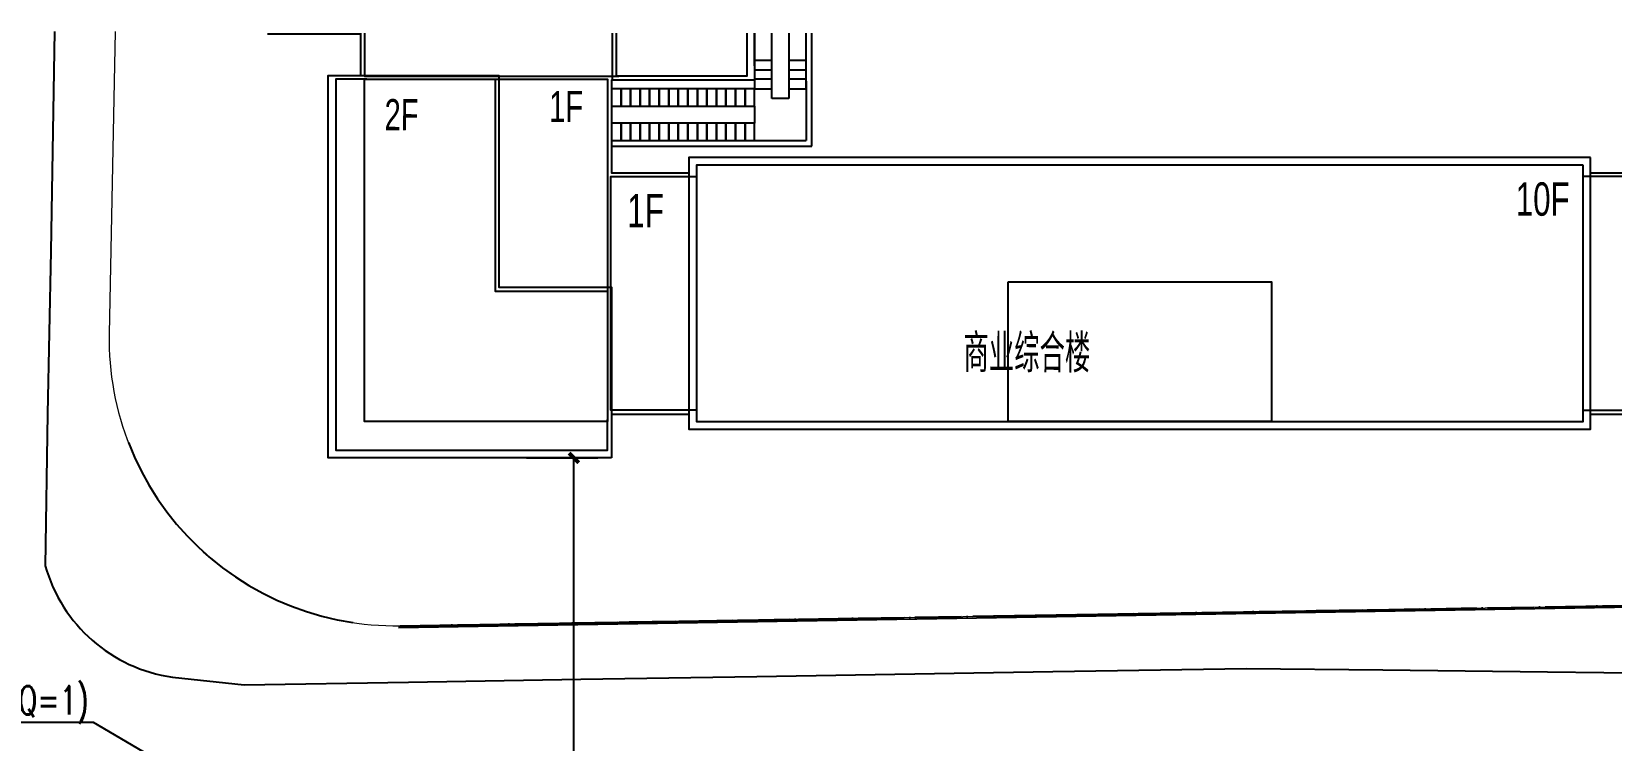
# Model space of a CAD drawing. Header units: metres. Extents: x 71066629 to 71645179, y 84793221 to 85208804.
# Drawn here: x 71140817 to 71223585, y 85171661 to 85208804 of the extents above; entities that cross this region are included whole.
import ezdxf

# ---------------------------------------------------------------- set-up
doc = ezdxf.new("R2010")
doc.units = ezdxf.units.M
doc.header["$LTSCALE"] = 1000
for name, pattern in [('ACAD_ISO04W100', [30, 24, -3, 0, -3]), ('CENTER2', [1.125, 0.75, -0.125, 0.125, -0.125]), ('DASH', [0.35, 0.25, -0.1])]:
    doc.linetypes.add(name, pattern=pattern)
for name, color, linetype in [('DIM_SYMB', 3, 'Continuous'), ('G-ANNO-DIMS', 3, 'Continuous'), ('G-ANNO-TEXT', 7, 'Continuous'), ('G-BLDG-EXTG', 48, 'Continuous'), ('G-SDWK', 157, 'Continuous'), ('G_DRIV_ROAD', 145, 'Continuous'), ('G_N_GUIDES', 3, 'DASH'), ('总图-地面填充', 43, 'ACAD_ISO04W100'), ('总图-征地红线', 1, 'CENTER2')]:
    doc.layers.add(name, color=color, linetype=linetype)
doc.layers.add('G-ROAD-市政', color=1, linetype='Continuous', lineweight=13)
doc.styles.add('_TCH_DIM', font='SIMPLEX', dxfattribs={"bigfont": 'GBCBIG'})
doc.styles.add('dim_font', font='SIMPLEX.shx', dxfattribs={"width": 0.8})
doc.styles.add('GAD A', font='$ gad e.shx', dxfattribs={"width": 0.7, "bigfont": '$ gad c.shx'})
doc.dimstyles.new('DIMN500', dxfattribs={"dimscale": 5, "dimtxt": 300, "dimasz": 100, "dimexe": 250, "dimexo": 300, "dimgap": 150, "dimtad": 1, "dimdec": 0, "dimzin": 0, "dimdsep": 46, "dimtxsty": 'dim_font', "dimblk": 'ARCHTICK', "dimcen": 0.09, "dimclrt": 7, "dimazin": 2, "dimtfac": 1, "dimtdec": 0, "dimtix": 1, "dimtmove": 2, "dimatfit": 3, "dimldrblk": 'ARCHTICK', "dimtolj": 1, "dimtzin": 0, "dimarcsym": 0})

# ---------------------------------------------------------------- blocks, each defined once
blk = doc.blocks.new('A$C237376EB')
at = {"layer": 'G-ROAD-市政', "linetype": 'Continuous'}
for p, q in [((567.884, 796.653), (567.574, 780.808)), ((582.82, 765.517), (652.81, 766.675))]:
    blk.add_line(p, q, dxfattribs=at)
blk.add_arc((582.572, 780.515), 15, 178.88107, 270.94761, dxfattribs=at)
blk = doc.blocks.new('_ARCHTICK')
at = {"color": 0, "linetype": 'ByBlock', "const_width": 0.4}
blk.add_lwpolyline([(-0.5, -0.5), (0.5, 0.5)], dxfattribs=at)
blk = doc.blocks.new('*D151')
at = {"layer": 'Defpoints', "color": 0, "transparency": 16777216}
for p in [(71165248, 85186464), (71169231, 85186464), (71165248, 85136459)]:
    blk.add_point(p, dxfattribs=at)
at = {"layer": 'G-ANNO-DIMS', "color": 0, "lineweight": -2, "transparency": 16777216}
for p, q in [((71166748, 85186464), (71170481, 85186464)), ((71169231, 85136459), (71169231, 85186464)), ((71166748, 85136459), (71170481, 85136459))]:
    blk.add_line(p, q, dxfattribs=at)
at = {"layer": 'G-ANNO-DIMS', "color": 0, "lineweight": -2, "transparency": 16777216, "xscale": 500, "yscale": 500, "zscale": 500}
for p, rotation in [((71169231, 85186464), 90), ((71169231, 85136459), 270)]:
    blk.add_blockref('_ARCHTICK', p, dxfattribs=dict(at, rotation=rotation))
at = {"layer": 'G-ANNO-DIMS', "color": 7, "transparency": 16777216, "insert": (71167731, 85161462), "char_height": 1500, "attachment_point": 5, "rotation": 90, "style": 'dim_font'}
blk.add_mtext('\\A1;50005', dxfattribs=at)

msp = doc.modelspace()

# ---------------------------------------------------------------- linework, layer by layer
at = {"layer": 'DIM_SYMB'}
msp.add_lwpolyline([(71119730.1, 85172609.495), (71144040.302, 85172609.495), (71151381.155, 85168309.622)], dxfattribs=at)
at = {"layer": 'G-BLDG-EXTG'}
for p, q in [((71178697, 85207004), (71178697, 85208719.512)), ((71178697, 85208719.512), (71178697, 85205804)), ((71179597, 85205304), (71179597, 85208719.512)), ((71180497, 85208719.512), (71180497, 85205304)), ((71181397, 85205804), (71181397, 85208719.512)), ((71181697, 85202804), (71181697, 85208719.512)), ((71178697, 85207304), (71179597, 85207304)), ((71180497, 85207304), (71181397, 85207304)), ((71178697, 85206804), (71179597, 85206804)), ((71180497, 85206804), (71181397, 85206804)), ((71179597, 85206304), (71178697, 85206304)), ((71178697, 85205804), (71179597, 85205804)), ((71181397, 85206304), (71180497, 85206304)), ((71180497, 85205804), (71181397, 85205804)), ((71181397, 85206204), (71181397, 85203104)), ((71178697, 85204904), (71178697, 85204004)), ((71180497, 85205304), (71179597, 85205304)), ((71178697, 85203104), (71181397, 85203104)), ((71171197, 85202804), (71181697, 85202804))]:
    msp.add_line(p, q, dxfattribs=at)
for points in [[(71158057, 85208719.512), (71158057, 85206504)], [(71158257, 85208719.512), (71158257, 85206464), (71171577, 85206464)], [(71178697, 85208719.512), (71178697, 85206264), (71171257, 85206264), (71171257, 85208719.512)], [(71178297, 85208719.512), (71178297, 85206464), (71171457, 85206464), (71171457, 85208719.512)], [(71222497, 85201404), (71226557, 85201404), (71226557, 85208719.512)], [(71171197, 85186464), (71156357, 85186464), (71156357, 85206504), (71165297, 85206504), (71165297, 85195404), (71171197, 85195404), (71171197, 85186464)], [(71158377, 85206304), (71156757, 85206304), (71156757, 85186864), (71170997, 85186864), (71170997, 85188484)], [(71164977, 85206304), (71170997, 85206304), (71170997, 85195084)], [(71171257, 85206264), (71171197, 85206264), (71171197, 85201404), (71175257, 85201404)], [(71171197, 85204904), (71171697, 85204904), (71171697, 85205804), (71171197, 85205804)], [(71171297, 85203104), (71171697, 85203104), (71171697, 85204004), (71171297, 85204004)], [(71175657, 85188964), (71171157, 85188964), (71171157, 85201204), (71175657, 85201204)], [(71222097, 85188964), (71226597, 85188964), (71226597, 85201204), (71222097, 85201204)], [(71171197, 85188764), (71175257, 85188764)], [(71222497, 85188764), (71226557, 85188764)]]:
    msp.add_lwpolyline(points, dxfattribs=at)
for points in [[(71158257, 85206304), (71165097, 85206304), (71165097, 85195204), (71170997, 85195204), (71170997, 85188364), (71158257, 85188364)], [(71172197, 85204904), (71172197, 85205804), (71171697, 85205804), (71171697, 85204904)], [(71172697, 85204904), (71172697, 85205804), (71172197, 85205804), (71172197, 85204904)], [(71173197, 85204904), (71173197, 85205804), (71172697, 85205804), (71172697, 85204904)], [(71173697, 85204904), (71173697, 85205804), (71173197, 85205804), (71173197, 85204904)], [(71174197, 85204904), (71174197, 85205804), (71173697, 85205804), (71173697, 85204904)], [(71174697, 85204904), (71174697, 85205804), (71174197, 85205804), (71174197, 85204904)], [(71175197, 85204904), (71175197, 85205804), (71174697, 85205804), (71174697, 85204904)], [(71175697, 85204904), (71175697, 85205804), (71175197, 85205804), (71175197, 85204904)], [(71176197, 85204904), (71176197, 85205804), (71175697, 85205804), (71175697, 85204904)], [(71176697, 85204904), (71176697, 85205804), (71176197, 85205804), (71176197, 85204904)], [(71177197, 85204904), (71177197, 85205804), (71176697, 85205804), (71176697, 85204904)], [(71177697, 85204904), (71177697, 85205804), (71177197, 85205804), (71177197, 85204904)], [(71178197, 85204904), (71178197, 85205804), (71177697, 85205804), (71177697, 85204904)], [(71178697, 85204904), (71178697, 85205804), (71178197, 85205804), (71178197, 85204904)], [(71171697, 85203104), (71171697, 85204004), (71171197, 85204004), (71171197, 85203104)], [(71172197, 85203104), (71172197, 85204004), (71171697, 85204004), (71171697, 85203104)], [(71172697, 85203104), (71172697, 85204004), (71172197, 85204004), (71172197, 85203104)], [(71173197, 85203104), (71173197, 85204004), (71172697, 85204004), (71172697, 85203104)], [(71173697, 85203104), (71173697, 85204004), (71173197, 85204004), (71173197, 85203104)], [(71174197, 85203104), (71174197, 85204004), (71173697, 85204004), (71173697, 85203104)], [(71174697, 85203104), (71174697, 85204004), (71174197, 85204004), (71174197, 85203104)], [(71175197, 85203104), (71175197, 85204004), (71174697, 85204004), (71174697, 85203104)], [(71175697, 85203104), (71175697, 85204004), (71175197, 85204004), (71175197, 85203104)], [(71176197, 85203104), (71176197, 85204004), (71175697, 85204004), (71175697, 85203104)], [(71176697, 85203104), (71176697, 85204004), (71176197, 85204004), (71176197, 85203104)], [(71177197, 85203104), (71177197, 85204004), (71176697, 85204004), (71176697, 85203104)], [(71177697, 85203104), (71177697, 85204004), (71177197, 85204004), (71177197, 85203104)], [(71178197, 85203104), (71178197, 85204004), (71177697, 85204004), (71177697, 85203104)], [(71178697, 85203104), (71178697, 85204004), (71178197, 85204004), (71178197, 85203104)], [(71222497, 85202204), (71175257, 85202204), (71175257, 85187964), (71222497, 85187964)], [(71222097, 85201804), (71175657, 85201804), (71175657, 85188364), (71222097, 85188364)], [(71191977, 85195684), (71205777, 85195684), (71205777, 85188364), (71191977, 85188364)]]:
    msp.add_lwpolyline(points, close=True, dxfattribs=at)
at = {"layer": 'G-SDWK'}
msp.add_lwpolyline([(71142019.676, 85208804.064), (71141819.037, 85197299.071), (71141648.705, 85188782.446), (71141532, 85180813, 0.29713175), (71148195, 85174978), (71151945, 85174574), (71160565.86, 85174715.189), (71169586.457, 85174862.924), (71178820.262, 85175014.152), (71194324.197, 85175268.069), (71204470.656, 85175434.243), (71211603.584, 85175357.322), (71220242.489, 85175258.489), (71226131.902, 85175191.112), (71231867.102, 85175125.499), (71237231.533, 85175087.658), (71241437.431, 85175167.149), (71250802.77, 85175344.173), (71258018.757, 85175480.729), (71270299.086, 85175713.124)], format="xyb", dxfattribs=at)
at = {"layer": 'G_DRIV_ROAD'}
for points in [[(71160033.804, 85177583.665), (71230024.164, 85178741.441)], [(71160033.853, 85177583.662), (71230024.209, 85178741.438)]]:
    msp.add_lwpolyline(points, dxfattribs=at)
at = {"layer": '总图-地面填充', "color": 250, "linetype": 'ByBlock'}
msp.add_line((71153177, 85208684), (71158057, 85208684), dxfattribs=at)
at = {"layer": '总图-地面填充', "color": 250}
for p, q in [((71207877, 85202204), (71189877, 85202204)), ((71145886.402, 85187265.442), (71146207.02, 85186498.596)), ((71146207.02, 85186498.596), (71146569.63, 85185750.793)), ((71146569.63, 85185750.793), (71146973.011, 85185024.414)), ((71146973.011, 85185024.414), (71147416.004, 85184321.228)), ((71147416.004, 85184321.228), (71147897.206, 85183643.799)), ((71147897.206, 85183643.799), (71148415.394, 85182994.018)), ((71148415.394, 85182994.018), (71148968.617, 85182373.84)), ((71148968.617, 85182373.84), (71149555.409, 85181785.4)), ((71149555.409, 85181785.4), (71150173.817, 85181230.408)), ((71150173.817, 85181230.408), (71150822.01, 85180710.205)), ((71150822.01, 85180710.205), (71151497.975, 85180226.99)), ((71151497.975, 85180226.99), (71152199.818, 85179781.799)), ((71152199.818, 85179781.799), (71152925.221, 85179376.221)), ((71152925.221, 85179376.221), (71153671.803, 85179011.597)), ((71153671.803, 85179011.597), (71154437.611, 85178688.599)), ((71154437.611, 85178688.599), (71155220.02, 85178408.63)), ((71155220.02, 85178408.63), (71156016.773, 85178172.424)), ((71160128.407, 85177668.396), (71230118.824, 85178825.989)), ((71156016.773, 85178172.424), (71156825.428, 85177980.591)), ((71156825.428, 85177980.591), (71157643.421, 85177833.984))]:
    msp.add_line(p, q, dxfattribs=at)
at = {"layer": '总图-征地红线', "linetype": 'ACAD_ISO04W100', "lineweight": -3, "ltscale": 0.1}
for p, q in [((71145886.414, 85187265.442), (71146207.031, 85186498.596)), ((71146207.031, 85186498.596), (71146569.641, 85185750.793)), ((71146569.641, 85185750.793), (71146973.022, 85185024.414)), ((71146973.022, 85185024.414), (71147416.016, 85184321.228)), ((71147416.016, 85184321.228), (71147897.217, 85183643.799)), ((71147897.217, 85183643.799), (71148415.405, 85182994.019)), ((71148415.405, 85182994.019), (71148968.628, 85182373.84)), ((71148968.628, 85182373.84), (71149555.42, 85181785.4)), ((71149555.42, 85181785.4), (71150173.828, 85181230.408)), ((71150173.828, 85181230.408), (71150822.021, 85180710.205)), ((71150822.021, 85180710.205), (71151497.986, 85180226.99)), ((71151497.986, 85180226.99), (71152199.829, 85179781.799)), ((71152199.829, 85179781.799), (71152925.232, 85179376.221)), ((71152925.232, 85179376.221), (71153671.814, 85179011.597)), ((71153671.814, 85179011.597), (71154437.622, 85178688.599)), ((71154437.622, 85178688.599), (71155220.032, 85178408.63)), ((71155220.032, 85178408.63), (71156016.785, 85178172.424)), ((71160128.418, 85177668.396), (71230118.835, 85178825.989)), ((71156016.785, 85178172.424), (71156825.439, 85177980.591)), ((71156825.439, 85177980.591), (71157643.433, 85177833.984))]:
    msp.add_line(p, q, dxfattribs=at)

# ---------------------------------------------------------------- block references
at = {"layer": 'G_N_GUIDES', "xscale": 1000, "yscale": 1000, "zscale": 1000}
msp.add_blockref('A$C237376EB', (70577308.677, 84412150.795), dxfattribs=at)

# ---------------------------------------------------------------- texts
at = {"layer": 'DIM_SYMB', "color": 7, "style": '_TCH_DIM', "width": 0.705882}
msp.add_text('>8Q(Q=1)', height=1487.5, dxfattribs=at).set_placement((71136522.208, 85173023.78))
at = {"layer": 'G-ANNO-TEXT', "style": 'GAD A', "width": 0.7}
for s, height, rotation, p in [('1F', 1631.0044, 359.79549586, (71167927.84, 85204063.339)), ('2F', 1631.0044, 359.79549586, (71159306.84, 85203638.104)), ('商业综合楼', 2000, 359.8, (71189632.88, 85190956.944))]:
    msp.add_text(s, height=height, rotation=rotation, dxfattribs=at).set_placement(p)
for s, p in [('10F', (71218575.806, 85199155.306)), ('1F', (71172026.6, 85198547.529))]:
    msp.add_text(s, height=1750, dxfattribs=at).set_placement(p)

# ---------------------------------------------------------------- dimensions: what is measured, and where the dimension line sits
at = {"layer": 'G-ANNO-DIMS'}
dim = msp.add_aligned_dim(p1=(71165247.705, 85136459.326), p2=(71165247.705, 85186464), distance=-3983.761, dimstyle='DIMN500', dxfattribs=at)
dim.commit()
dim.dimension.update_dxf_attribs({"geometry": '*D151', "text_midpoint": (71167731.466, 85161461.663)})

doc.saveas('drawing.dxf')
